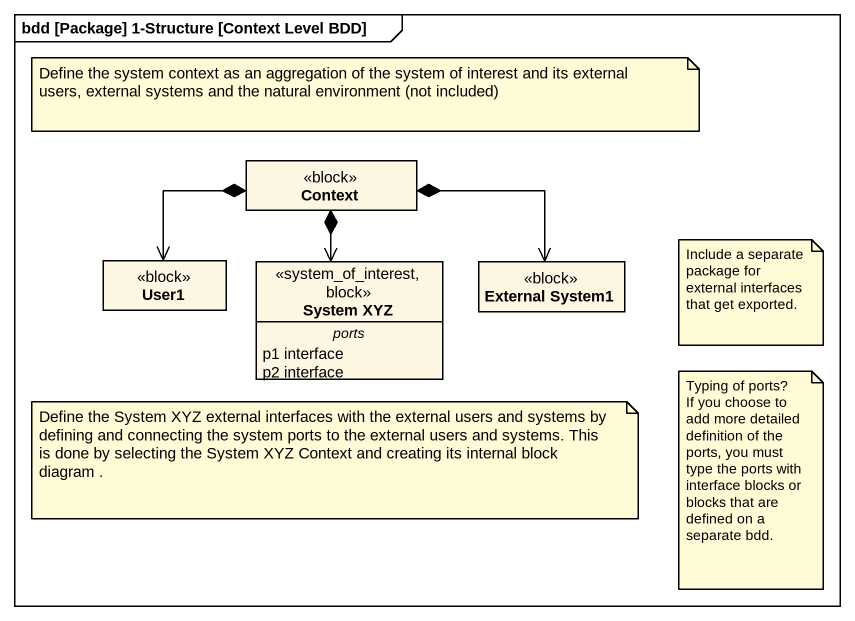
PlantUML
@startuml
mainframe bdd [Package] 1-Structure [Context Level BDD]
hide circle
hide empty members
class Context <<block>>
class User1 <<block>>
class "System XYZ" as System_XYZ <<system_of_interest, block>> {
  -- ports --
  p1 interface
  p2 interface
}
class "External System1" as External_System1 <<block>>
Context *-left-> User1
Context *--> System_XYZ
Context *-right-> External_System1
note as N1
  Define the system context as an aggregation of the system of interest and its external users, external systems and the natural environment (not included)
end note
note as N2
  Include a separate package for external interfaces that get exported.
end note
note as N3
  Define the System XYZ external interfaces with the external users and systems by defining and connecting the system ports to the external users and systems. This is done by selecting the System XYZ Context and creating its internal block diagram .
end note
note as N4
  Typing of ports?
  If you choose to add more detailed definition of the ports, you must type the ports with interface blocks or blocks that are defined on a separate bdd.
end note
@enduml
